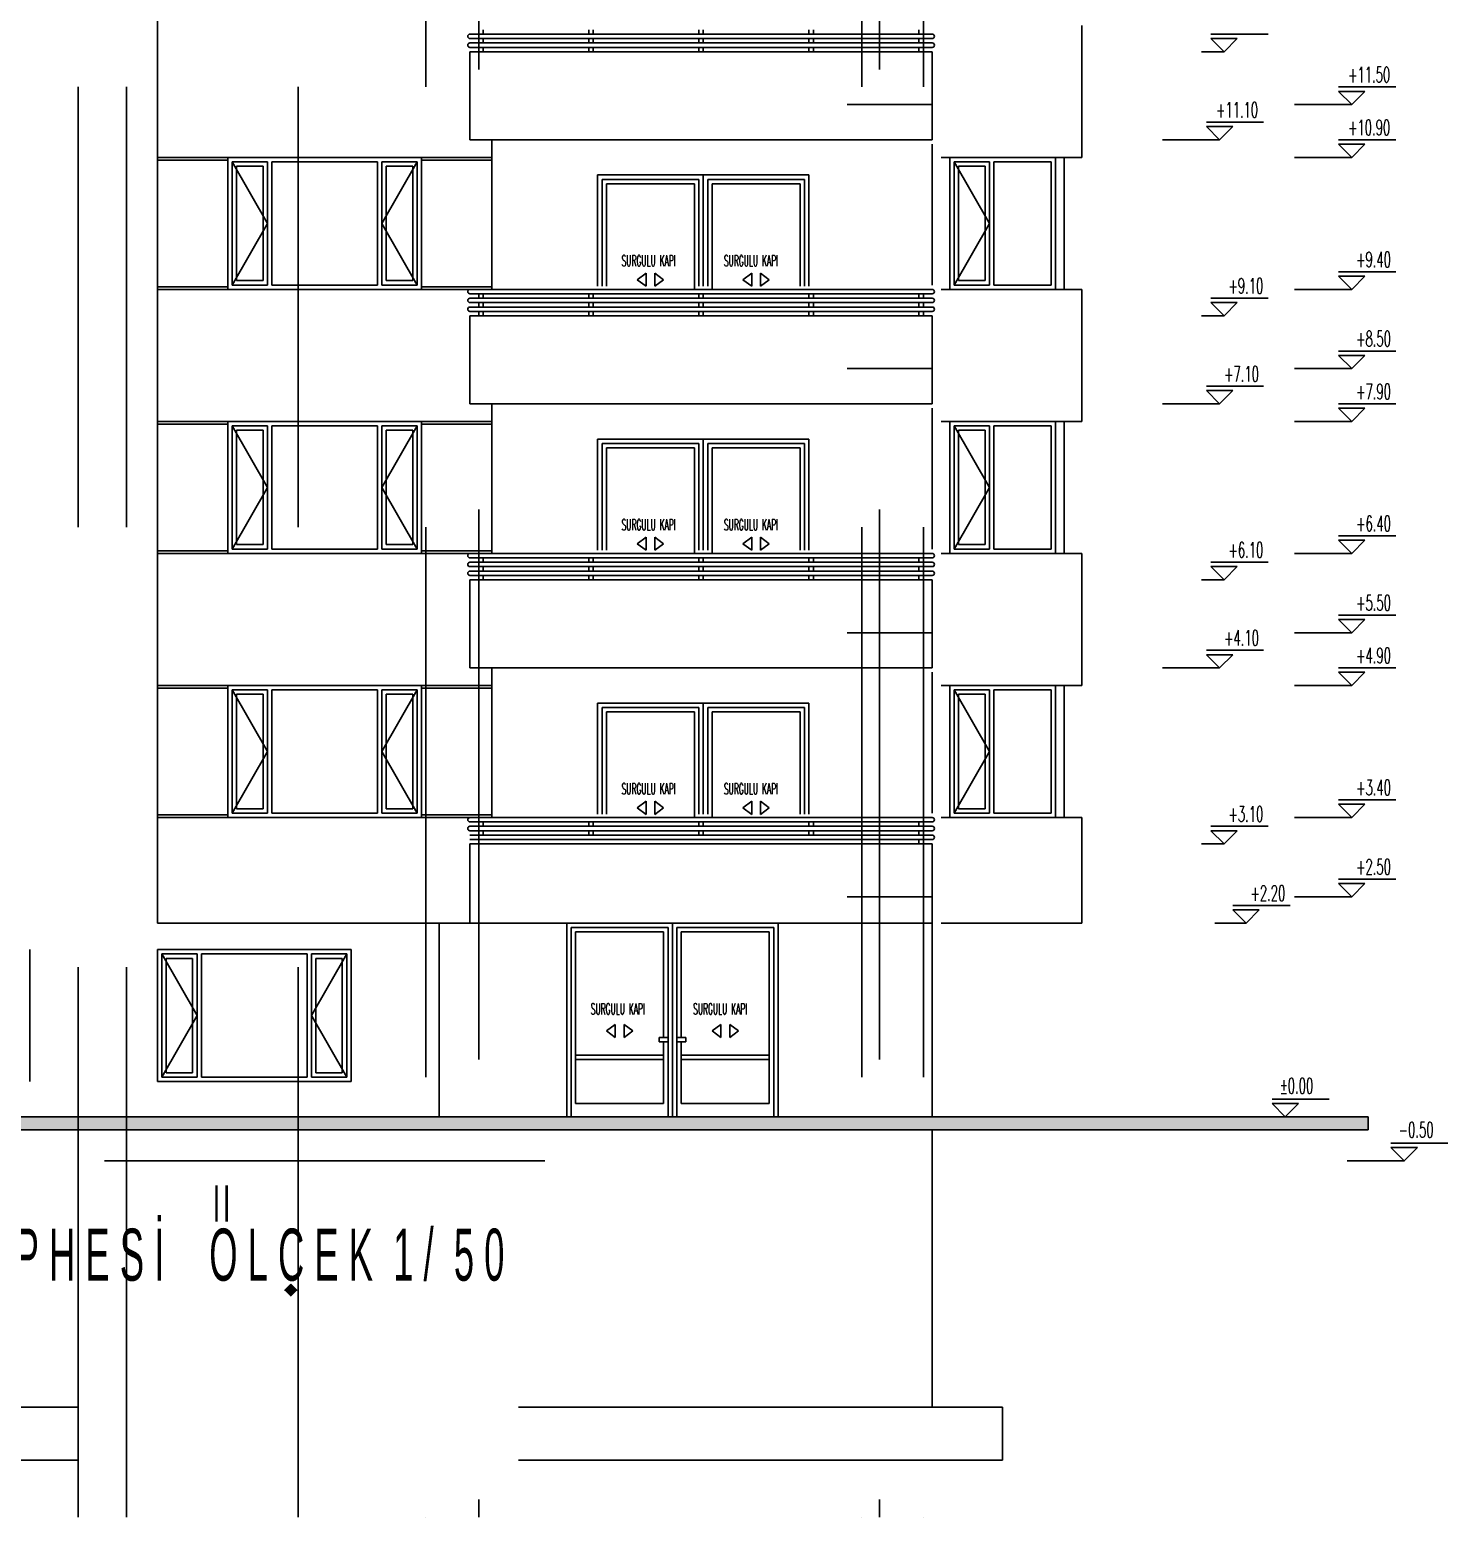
# Model space of a CAD drawing. Extents: x 78 to 306, y -397 to 18.
# Drawn here: x 279.3661 to 279.6863, y -396.9496 to -396.6116 of the extents above; entities that cross this region are included whole.
import ezdxf

# ---------------------------------------------------------------- set-up
doc = ezdxf.new("R2010")
doc.units = 0
doc.header["$LTSCALE"] = 0.5
doc.header["$MEASUREMENT"] = 0
doc.linetypes.add('DASHDOT2', pattern=[0.5, 0.25, -0.125, 0, -0.125])
doc.linetypes.add('DOT2', pattern=[0.125, 0, -0.125])
for name, color, linetype in [('AKS', 5, 'DASHDOT2'), ('IZDUSUM', 2, 'DOT2'), ('KAPI', 1, 'CONTINUOUS'), ('KOLON', 4, 'CONTINUOUS'), ('MERDIVEN', 3, 'CONTINUOUS'), ('OLCU', 31, 'CONTINUOUS'), ('TARAMA', 8, 'CONTINUOUS'), ('TEFRIS', 11, 'CONTINUOUS')]:
    doc.layers.add(name, color=color, linetype=linetype)
doc.styles.add('MİMARİ YAZI', font='arial.ttf')
doc.styles.add('OLCU', font='romans.shx', dxfattribs={"width": 0.6, "height": 0.125})

msp = doc.modelspace()

# ---------------------------------------------------------------- hatches: boundary and pattern name
at = {"layer": 'KAPI', "ltscale": 1.4}
h = msp.add_hatch(color=256, dxfattribs=at)
h.dxf.hatch_style = 1
h.paths.add_polyline_path([(279.42544, -396.89941), (279.42686, -396.898), (279.42544, -396.89658), (279.42403, -396.898)])
at = {"layer": 'TEFRIS', "ltscale": 1.4}
msp.add_hatch(color=256, dxfattribs=at).paths.add_polyline_path([(279.67014, -396.85856), (279.08414, -396.85856), (279.08414, -396.86156), (279.67014, -396.86156)])

# ---------------------------------------------------------------- linework, layer by layer
at = {"layer": 'AKS'}
for p, q in [((279.37714, -396.94956), (279.37714, -396.29556)), ((279.42714, -396.94956), (279.42714, -396.29556)), ((279.46814, -396.29556), (279.46814, -396.94956)), ((279.55914, -396.29556), (279.55914, -396.94956)), ((279.38814, -396.94956), (279.38814, -396.29956)), ((279.45614, -396.29956), (279.45614, -396.94956)), ((279.55514, -396.29956), (279.55514, -396.94956)), ((279.56914, -396.29956), (279.56914, -396.94956))]:
    msp.add_line(p, q, dxfattribs=at)
at = {"layer": 'IZDUSUM', "ltscale": 0.5}
for p, q in [((279.55185, -396.62856), (279.57114, -396.62856)), ((279.41214, -396.64156), (279.42014, -396.65556)), ((279.45414, -396.64156), (279.44614, -396.65556)), ((279.57614, -396.64156), (279.58414, -396.65556)), ((279.42014, -396.65556), (279.41214, -396.66956)), ((279.44614, -396.65556), (279.45414, -396.66956)), ((279.58414, -396.65556), (279.57614, -396.66956)), ((279.55185, -396.68856), (279.57114, -396.68856)), ((279.41214, -396.70156), (279.42014, -396.71556)), ((279.45414, -396.70156), (279.44614, -396.71556)), ((279.57614, -396.70156), (279.58414, -396.71556)), ((279.42014, -396.71556), (279.41214, -396.72956)), ((279.44614, -396.71556), (279.45414, -396.72956)), ((279.58414, -396.71556), (279.57614, -396.72956)), ((279.55185, -396.74856), (279.57114, -396.74856)), ((279.41214, -396.76156), (279.42014, -396.77556)), ((279.45414, -396.76156), (279.44614, -396.77556)), ((279.57614, -396.76156), (279.58414, -396.77556)), ((279.42014, -396.77556), (279.41214, -396.78956)), ((279.44614, -396.77556), (279.45414, -396.78956)), ((279.58414, -396.77556), (279.57614, -396.78956)), ((279.55185, -396.80856), (279.57114, -396.80856)), ((279.39614, -396.82156), (279.40414, -396.83556)), ((279.43814, -396.82156), (279.43014, -396.83556)), ((279.40414, -396.83556), (279.39614, -396.84956)), ((279.43014, -396.83556), (279.43814, -396.84956)), ((279.57114, -396.86156), (279.57114, -396.92456)), ((279.18314, -396.86856), (279.57114, -396.86856)), ((279.57714, -396.92456), (279.17714, -396.92456)), ((279.57714, -396.92456), (279.58714, -396.92456)), ((279.58714, -396.92456), (279.58714, -396.93656)), ((279.57714, -396.93656), (279.17714, -396.93656)), ((279.57714, -396.93656), (279.58714, -396.93656))]:
    msp.add_line(p, q, dxfattribs=at)
at = {"layer": 'KAPI', "ltscale": 1.4}
for p, q in [((279.46614, -396.61256), (279.57114, -396.61256)), ((279.46814, -396.61256), (279.46814, -396.61156)), ((279.46914, -396.61156), (279.46914, -396.61256)), ((279.49314, -396.61156), (279.49314, -396.61256)), ((279.49414, -396.61256), (279.49414, -396.61156)), ((279.51814, -396.61256), (279.51814, -396.61156)), ((279.51914, -396.61156), (279.51914, -396.61256)), ((279.54314, -396.61256), (279.54314, -396.61156)), ((279.54414, -396.61156), (279.54414, -396.61256)), ((279.56814, -396.61156), (279.56814, -396.61256)), ((279.56914, -396.61256), (279.56914, -396.61156)), ((279.60514, -396.61056), (279.60514, -396.64056)), ((279.46614, -396.61356), (279.57114, -396.61356)), ((279.46614, -396.61456), (279.57114, -396.61456)), ((279.46614, -396.61556), (279.57114, -396.61556)), ((279.46814, -396.61456), (279.46814, -396.61356)), ((279.46814, -396.61656), (279.46814, -396.61556)), ((279.46914, -396.61356), (279.46914, -396.61456)), ((279.46914, -396.61556), (279.46914, -396.61656)), ((279.49314, -396.61356), (279.49314, -396.61456)), ((279.49314, -396.61556), (279.49314, -396.61656)), ((279.49414, -396.61456), (279.49414, -396.61356)), ((279.49414, -396.61656), (279.49414, -396.61556)), ((279.51814, -396.61456), (279.51814, -396.61356)), ((279.51814, -396.61656), (279.51814, -396.61556)), ((279.51914, -396.61356), (279.51914, -396.61456)), ((279.51914, -396.61556), (279.51914, -396.61656)), ((279.54314, -396.61456), (279.54314, -396.61356)), ((279.54314, -396.61656), (279.54314, -396.61556)), ((279.54414, -396.61356), (279.54414, -396.61456)), ((279.54414, -396.61556), (279.54414, -396.61656)), ((279.56814, -396.61356), (279.56814, -396.61456)), ((279.56814, -396.61556), (279.56814, -396.61656)), ((279.56914, -396.61456), (279.56914, -396.61356)), ((279.56914, -396.61656), (279.56914, -396.61556)), ((279.41214, -396.64156), (279.42014, -396.64156)), ((279.41214, -396.66956), (279.41214, -396.64156)), ((279.41314, -396.64256), (279.41914, -396.64256)), ((279.41314, -396.66856), (279.41314, -396.64256)), ((279.41914, -396.64256), (279.41914, -396.66856)), ((279.42014, -396.64156), (279.42014, -396.66956)), ((279.42114, -396.64156), (279.43214, -396.64156)), ((279.42114, -396.64156), (279.42114, -396.66956)), ((279.44514, -396.64156), (279.43214, -396.64156)), ((279.44514, -396.64156), (279.44514, -396.66956)), ((279.45414, -396.64156), (279.44614, -396.64156)), ((279.44614, -396.64156), (279.44614, -396.66956)), ((279.45314, -396.64256), (279.44714, -396.64256)), ((279.44714, -396.64256), (279.44714, -396.66856)), ((279.45314, -396.66856), (279.45314, -396.64256)), ((279.45414, -396.66956), (279.45414, -396.64156)), ((279.60514, -396.64056), (279.57314, -396.64056)), ((279.57514, -396.64056), (279.57514, -396.67056)), ((279.57614, -396.64156), (279.58414, -396.64156)), ((279.57614, -396.66956), (279.57614, -396.64156)), ((279.57714, -396.64256), (279.58314, -396.64256)), ((279.57714, -396.66856), (279.57714, -396.64256)), ((279.58314, -396.64256), (279.58314, -396.66856)), ((279.58414, -396.64156), (279.58414, -396.66956)), ((279.58514, -396.64156), (279.59814, -396.64156)), ((279.58514, -396.66956), (279.58514, -396.64156)), ((279.59814, -396.64156), (279.59814, -396.66956)), ((279.59914, -396.67056), (279.59914, -396.64056)), ((279.60114, -396.67056), (279.60114, -396.64056)), ((279.42014, -396.66956), (279.41214, -396.66956)), ((279.41914, -396.66856), (279.41314, -396.66856)), ((279.42114, -396.66956), (279.43214, -396.66956)), ((279.44514, -396.66956), (279.43214, -396.66956)), ((279.44614, -396.66956), (279.45414, -396.66956)), ((279.44714, -396.66856), (279.45314, -396.66856)), ((279.58414, -396.66956), (279.57614, -396.66956)), ((279.58314, -396.66856), (279.57714, -396.66856)), ((279.59814, -396.66956), (279.58514, -396.66956)), ((279.46614, -396.67056), (279.57114, -396.67056)), ((279.46614, -396.67156), (279.57114, -396.67156)), ((279.46614, -396.67256), (279.57114, -396.67256)), ((279.46814, -396.67256), (279.46814, -396.67156)), ((279.46914, -396.67156), (279.46914, -396.67256)), ((279.49314, -396.67156), (279.49314, -396.67256)), ((279.49414, -396.67256), (279.49414, -396.67156)), ((279.51814, -396.67256), (279.51814, -396.67156)), ((279.51914, -396.67156), (279.51914, -396.67256)), ((279.54314, -396.67256), (279.54314, -396.67156)), ((279.54414, -396.67156), (279.54414, -396.67256)), ((279.56814, -396.67156), (279.56814, -396.67256)), ((279.56914, -396.67256), (279.56914, -396.67156)), ((279.60514, -396.67056), (279.57314, -396.67056)), ((279.60514, -396.67056), (279.60514, -396.70056)), ((279.46614, -396.67356), (279.57114, -396.67356)), ((279.46614, -396.67456), (279.57114, -396.67456)), ((279.46614, -396.67556), (279.57114, -396.67556)), ((279.46814, -396.67456), (279.46814, -396.67356)), ((279.46814, -396.67656), (279.46814, -396.67556)), ((279.46914, -396.67356), (279.46914, -396.67456)), ((279.46914, -396.67556), (279.46914, -396.67656)), ((279.49314, -396.67356), (279.49314, -396.67456)), ((279.49314, -396.67556), (279.49314, -396.67656)), ((279.49414, -396.67456), (279.49414, -396.67356)), ((279.49414, -396.67656), (279.49414, -396.67556)), ((279.51814, -396.67456), (279.51814, -396.67356)), ((279.51814, -396.67656), (279.51814, -396.67556)), ((279.51914, -396.67356), (279.51914, -396.67456)), ((279.51914, -396.67556), (279.51914, -396.67656)), ((279.54314, -396.67456), (279.54314, -396.67356)), ((279.54314, -396.67656), (279.54314, -396.67556)), ((279.54414, -396.67356), (279.54414, -396.67456)), ((279.54414, -396.67556), (279.54414, -396.67656)), ((279.56814, -396.67356), (279.56814, -396.67456)), ((279.56814, -396.67556), (279.56814, -396.67656)), ((279.56914, -396.67456), (279.56914, -396.67356)), ((279.56914, -396.67656), (279.56914, -396.67556)), ((279.41214, -396.70156), (279.42014, -396.70156)), ((279.41214, -396.72956), (279.41214, -396.70156)), ((279.41314, -396.70256), (279.41914, -396.70256)), ((279.41314, -396.72856), (279.41314, -396.70256)), ((279.41914, -396.70256), (279.41914, -396.72856)), ((279.42014, -396.70156), (279.42014, -396.72956)), ((279.42114, -396.70156), (279.43214, -396.70156)), ((279.42114, -396.70156), (279.42114, -396.72956)), ((279.44514, -396.70156), (279.43214, -396.70156)), ((279.44514, -396.70156), (279.44514, -396.72956)), ((279.45414, -396.70156), (279.44614, -396.70156)), ((279.44614, -396.70156), (279.44614, -396.72956)), ((279.45314, -396.70256), (279.44714, -396.70256)), ((279.44714, -396.70256), (279.44714, -396.72856)), ((279.45314, -396.72856), (279.45314, -396.70256)), ((279.45414, -396.72956), (279.45414, -396.70156)), ((279.60514, -396.70056), (279.57314, -396.70056)), ((279.57514, -396.70056), (279.57514, -396.73056)), ((279.57614, -396.70156), (279.58414, -396.70156)), ((279.57614, -396.72956), (279.57614, -396.70156)), ((279.57714, -396.70256), (279.58314, -396.70256)), ((279.57714, -396.72856), (279.57714, -396.70256)), ((279.58314, -396.70256), (279.58314, -396.72856)), ((279.58414, -396.70156), (279.58414, -396.72956)), ((279.58514, -396.70156), (279.59814, -396.70156)), ((279.58514, -396.72956), (279.58514, -396.70156)), ((279.59814, -396.70156), (279.59814, -396.72956)), ((279.59914, -396.73056), (279.59914, -396.70056)), ((279.60114, -396.73056), (279.60114, -396.70056)), ((279.42014, -396.72956), (279.41214, -396.72956)), ((279.41914, -396.72856), (279.41314, -396.72856)), ((279.42114, -396.72956), (279.43214, -396.72956)), ((279.44514, -396.72956), (279.43214, -396.72956)), ((279.44614, -396.72956), (279.45414, -396.72956)), ((279.44714, -396.72856), (279.45314, -396.72856)), ((279.46614, -396.73056), (279.57114, -396.73056)), ((279.60514, -396.73056), (279.57314, -396.73056)), ((279.58414, -396.72956), (279.57614, -396.72956)), ((279.58314, -396.72856), (279.57714, -396.72856)), ((279.59814, -396.72956), (279.58514, -396.72956)), ((279.60514, -396.73056), (279.60514, -396.76056)), ((279.46614, -396.73156), (279.57114, -396.73156)), ((279.46614, -396.73256), (279.57114, -396.73256)), ((279.46614, -396.73356), (279.57114, -396.73356)), ((279.46814, -396.73256), (279.46814, -396.73156)), ((279.46814, -396.73456), (279.46814, -396.73356)), ((279.46914, -396.73156), (279.46914, -396.73256)), ((279.46914, -396.73356), (279.46914, -396.73456)), ((279.49314, -396.73156), (279.49314, -396.73256)), ((279.49314, -396.73356), (279.49314, -396.73456)), ((279.49414, -396.73256), (279.49414, -396.73156)), ((279.49414, -396.73456), (279.49414, -396.73356)), ((279.51814, -396.73256), (279.51814, -396.73156)), ((279.51814, -396.73456), (279.51814, -396.73356)), ((279.51914, -396.73156), (279.51914, -396.73256)), ((279.51914, -396.73356), (279.51914, -396.73456)), ((279.54314, -396.73256), (279.54314, -396.73156)), ((279.54314, -396.73456), (279.54314, -396.73356)), ((279.54414, -396.73156), (279.54414, -396.73256)), ((279.54414, -396.73356), (279.54414, -396.73456)), ((279.56814, -396.73156), (279.56814, -396.73256)), ((279.56814, -396.73356), (279.56814, -396.73456)), ((279.56914, -396.73256), (279.56914, -396.73156)), ((279.56914, -396.73456), (279.56914, -396.73356)), ((279.46614, -396.73456), (279.57114, -396.73456)), ((279.46614, -396.73556), (279.57114, -396.73556)), ((279.46814, -396.73656), (279.46814, -396.73556)), ((279.46914, -396.73556), (279.46914, -396.73656)), ((279.49314, -396.73556), (279.49314, -396.73656)), ((279.49414, -396.73656), (279.49414, -396.73556)), ((279.51814, -396.73656), (279.51814, -396.73556)), ((279.51914, -396.73556), (279.51914, -396.73656)), ((279.54314, -396.73656), (279.54314, -396.73556)), ((279.54414, -396.73556), (279.54414, -396.73656)), ((279.56814, -396.73556), (279.56814, -396.73656)), ((279.56914, -396.73656), (279.56914, -396.73556)), ((279.60514, -396.76056), (279.57314, -396.76056)), ((279.57514, -396.76056), (279.57514, -396.79056)), ((279.59914, -396.79056), (279.59914, -396.76056)), ((279.60114, -396.79056), (279.60114, -396.76056)), ((279.41214, -396.76156), (279.42014, -396.76156)), ((279.41214, -396.78956), (279.41214, -396.76156)), ((279.41314, -396.76256), (279.41914, -396.76256)), ((279.41314, -396.78856), (279.41314, -396.76256)), ((279.41914, -396.76256), (279.41914, -396.78856)), ((279.42014, -396.76156), (279.42014, -396.78956)), ((279.42114, -396.76156), (279.43214, -396.76156)), ((279.42114, -396.76156), (279.42114, -396.78956)), ((279.44514, -396.76156), (279.43214, -396.76156)), ((279.44514, -396.76156), (279.44514, -396.78956)), ((279.45414, -396.76156), (279.44614, -396.76156)), ((279.44614, -396.76156), (279.44614, -396.78956)), ((279.45314, -396.76256), (279.44714, -396.76256)), ((279.44714, -396.76256), (279.44714, -396.78856)), ((279.45314, -396.78856), (279.45314, -396.76256)), ((279.45414, -396.78956), (279.45414, -396.76156)), ((279.57614, -396.76156), (279.58414, -396.76156)), ((279.57614, -396.78956), (279.57614, -396.76156)), ((279.57714, -396.76256), (279.58314, -396.76256)), ((279.57714, -396.78856), (279.57714, -396.76256)), ((279.58314, -396.76256), (279.58314, -396.78856)), ((279.58414, -396.76156), (279.58414, -396.78956)), ((279.58514, -396.76156), (279.59814, -396.76156)), ((279.58514, -396.78956), (279.58514, -396.76156)), ((279.59814, -396.76156), (279.59814, -396.78956)), ((279.42014, -396.78956), (279.41214, -396.78956)), ((279.41914, -396.78856), (279.41314, -396.78856)), ((279.42114, -396.78956), (279.43214, -396.78956)), ((279.44514, -396.78956), (279.43214, -396.78956)), ((279.44614, -396.78956), (279.45414, -396.78956)), ((279.44714, -396.78856), (279.45314, -396.78856)), ((279.46614, -396.79056), (279.57114, -396.79056)), ((279.46614, -396.79156), (279.57114, -396.79156)), ((279.46814, -396.79256), (279.46814, -396.79156)), ((279.46914, -396.79156), (279.46914, -396.79256)), ((279.49314, -396.79156), (279.49314, -396.79256)), ((279.49414, -396.79256), (279.49414, -396.79156)), ((279.51814, -396.79256), (279.51814, -396.79156)), ((279.51914, -396.79156), (279.51914, -396.79256)), ((279.54314, -396.79256), (279.54314, -396.79156)), ((279.54414, -396.79156), (279.54414, -396.79256)), ((279.56814, -396.79156), (279.56814, -396.79256)), ((279.56914, -396.79256), (279.56914, -396.79156)), ((279.60514, -396.79056), (279.57314, -396.79056)), ((279.58414, -396.78956), (279.57614, -396.78956)), ((279.58314, -396.78856), (279.57714, -396.78856)), ((279.59814, -396.78956), (279.58514, -396.78956)), ((279.60514, -396.79056), (279.60514, -396.81456)), ((279.46614, -396.79256), (279.57114, -396.79256)), ((279.46614, -396.79356), (279.57114, -396.79356)), ((279.46614, -396.79456), (279.57114, -396.79456)), ((279.46814, -396.79456), (279.46814, -396.79356)), ((279.46914, -396.79356), (279.46914, -396.79456)), ((279.49314, -396.79356), (279.49314, -396.79456)), ((279.49414, -396.79456), (279.49414, -396.79356)), ((279.51814, -396.79456), (279.51814, -396.79356)), ((279.51914, -396.79356), (279.51914, -396.79456)), ((279.54314, -396.79456), (279.54314, -396.79356)), ((279.54414, -396.79356), (279.54414, -396.79456)), ((279.56814, -396.79356), (279.56814, -396.79456)), ((279.56914, -396.79456), (279.56914, -396.79356)), ((279.46614, -396.79556), (279.57114, -396.79556)), ((279.56814, -396.79556), (279.56814, -396.79656)), ((279.56914, -396.79656), (279.56914, -396.79556)), ((279.60514, -396.81456), (279.57314, -396.81456)), ((279.36614, -396.82056), (279.36614, -396.85056)), ((279.39614, -396.82156), (279.40414, -396.82156)), ((279.39614, -396.84956), (279.39614, -396.82156)), ((279.40414, -396.82156), (279.40414, -396.84956)), ((279.40514, -396.82156), (279.42414, -396.82156)), ((279.40514, -396.82156), (279.40514, -396.84956)), ((279.42914, -396.82156), (279.42414, -396.82156)), ((279.42914, -396.82156), (279.42914, -396.84956)), ((279.43814, -396.82156), (279.43014, -396.82156)), ((279.43014, -396.82156), (279.43014, -396.84956)), ((279.43814, -396.84956), (279.43814, -396.82156)), ((279.39714, -396.82256), (279.40314, -396.82256)), ((279.39714, -396.84856), (279.39714, -396.82256)), ((279.40314, -396.82256), (279.40314, -396.84856)), ((279.43714, -396.82256), (279.43114, -396.82256)), ((279.43114, -396.82256), (279.43114, -396.84856)), ((279.43714, -396.84856), (279.43714, -396.82256)), ((279.40314, -396.84856), (279.39714, -396.84856)), ((279.43114, -396.84856), (279.43714, -396.84856)), ((279.40414, -396.84956), (279.39614, -396.84956)), ((279.40514, -396.84956), (279.42414, -396.84956)), ((279.42914, -396.84956), (279.42414, -396.84956)), ((279.43014, -396.84956), (279.43814, -396.84956))]:
    msp.add_line(p, q, dxfattribs=at)
at = {"layer": 'KAPI'}
for p, q in [((279.49614, -396.6698), (279.49614, -396.64556)), ((279.49614, -396.64556), (279.51814, -396.64556)), ((279.51814, -396.64556), (279.51814, -396.6698)), ((279.51914, -396.6698), (279.51914, -396.64456)), ((279.51914, -396.6698), (279.51914, -396.64456)), ((279.54214, -396.64556), (279.52014, -396.64556)), ((279.52014, -396.64556), (279.52014, -396.6698)), ((279.54214, -396.6698), (279.54214, -396.64556)), ((279.51714, -396.64656), (279.49714, -396.64656)), ((279.49714, -396.64656), (279.49714, -396.6698)), ((279.51714, -396.67056), (279.51714, -396.64656)), ((279.52114, -396.64656), (279.54114, -396.64656)), ((279.52114, -396.67056), (279.52114, -396.64656)), ((279.54114, -396.64656), (279.54114, -396.6698)), ((279.49614, -396.7298), (279.49614, -396.70556)), ((279.49614, -396.70556), (279.51814, -396.70556)), ((279.51714, -396.70656), (279.49714, -396.70656)), ((279.49714, -396.70656), (279.49714, -396.7298)), ((279.51714, -396.73056), (279.51714, -396.70656)), ((279.51814, -396.70556), (279.51814, -396.7298)), ((279.51914, -396.7298), (279.51914, -396.70456)), ((279.51914, -396.7298), (279.51914, -396.70456)), ((279.54214, -396.70556), (279.52014, -396.70556)), ((279.52014, -396.70556), (279.52014, -396.7298)), ((279.52114, -396.70656), (279.54114, -396.70656)), ((279.52114, -396.73056), (279.52114, -396.70656)), ((279.54114, -396.70656), (279.54114, -396.7298)), ((279.54214, -396.7298), (279.54214, -396.70556)), ((279.51914, -396.7898), (279.51914, -396.76456)), ((279.51914, -396.7898), (279.51914, -396.76456)), ((279.49614, -396.7898), (279.49614, -396.76556)), ((279.49614, -396.76556), (279.51814, -396.76556)), ((279.51714, -396.76656), (279.49714, -396.76656)), ((279.49714, -396.76656), (279.49714, -396.7898)), ((279.51714, -396.79056), (279.51714, -396.76656)), ((279.51814, -396.76556), (279.51814, -396.7898)), ((279.54214, -396.76556), (279.52014, -396.76556)), ((279.52014, -396.76556), (279.52014, -396.7898)), ((279.52114, -396.76656), (279.54114, -396.76656)), ((279.52114, -396.79056), (279.52114, -396.76656)), ((279.54114, -396.76656), (279.54114, -396.7898)), ((279.54214, -396.7898), (279.54214, -396.76556)), ((279.48814, -396.81456), (279.51214, -396.81456)), ((279.51214, -396.85856), (279.51214, -396.81456)), ((279.53614, -396.81456), (279.51214, -396.81456)), ((279.51214, -396.85856), (279.51214, -396.81456)), ((279.48914, -396.85856), (279.48914, -396.81556)), ((279.48914, -396.81556), (279.51114, -396.81556)), ((279.51014, -396.81656), (279.49014, -396.81656)), ((279.49014, -396.81656), (279.49014, -396.85556)), ((279.51014, -396.84056), (279.51014, -396.81656)), ((279.51114, -396.81556), (279.51114, -396.85856)), ((279.53514, -396.81556), (279.51314, -396.81556)), ((279.51314, -396.81556), (279.51314, -396.85856)), ((279.51414, -396.81656), (279.53414, -396.81656)), ((279.51414, -396.84056), (279.51414, -396.81656)), ((279.53414, -396.81656), (279.53414, -396.85556)), ((279.53514, -396.85856), (279.53514, -396.81556)), ((279.39514, -396.85056), (279.39514, -396.82056)), ((279.43914, -396.82056), (279.39514, -396.82056)), ((279.43914, -396.85056), (279.43914, -396.82056)), ((279.51114, -396.84056), (279.50914, -396.84056)), ((279.50914, -396.84056), (279.50914, -396.84156)), ((279.50914, -396.84156), (279.51114, -396.84156)), ((279.51014, -396.85556), (279.51014, -396.84156)), ((279.51114, -396.84156), (279.51114, -396.84056)), ((279.51314, -396.84056), (279.51514, -396.84056)), ((279.51314, -396.84156), (279.51314, -396.84056)), ((279.51514, -396.84156), (279.51314, -396.84156)), ((279.51414, -396.85556), (279.51414, -396.84156)), ((279.51514, -396.84056), (279.51514, -396.84156)), ((279.49014, -396.84456), (279.51014, -396.84456)), ((279.49014, -396.84556), (279.51014, -396.84556)), ((279.53414, -396.84456), (279.51414, -396.84456)), ((279.53414, -396.84556), (279.51414, -396.84556)), ((279.43914, -396.85056), (279.39514, -396.85056)), ((279.49014, -396.85556), (279.51014, -396.85556)), ((279.53414, -396.85556), (279.51414, -396.85556)), ((279.42403, -396.898), (279.42544, -396.89658)), ((279.42544, -396.89658), (279.42686, -396.898))]:
    msp.add_line(p, q, dxfattribs=at)
at = {"layer": 'KAPI', "ltscale": 1.4}
for centre, start, end in [((279.46614, -396.61306), 90, 270), ((279.57114, -396.61306), 270, 90), ((279.46614, -396.61506), 90, 270), ((279.57114, -396.61506), 270, 90), ((279.46614, -396.67106), 90, 270), ((279.46614, -396.67306), 90, 270), ((279.57114, -396.67106), 270, 90), ((279.57114, -396.67306), 270, 90), ((279.46614, -396.67506), 90, 270), ((279.57114, -396.67506), 270, 90), ((279.46614, -396.73106), 90, 270), ((279.57114, -396.73106), 270, 90), ((279.46614, -396.73306), 90, 270), ((279.57114, -396.73306), 270, 90), ((279.46614, -396.73506), 90, 270), ((279.57114, -396.73506), 270, 90), ((279.46614, -396.79106), 90, 270), ((279.57114, -396.79106), 270, 90), ((279.46614, -396.79306), 90, 270), ((279.57114, -396.79306), 270, 90), ((279.57114, -396.79506), 270, 90)]:
    msp.add_arc(centre, 0.0005, start, end, dxfattribs=at)
at = {"layer": 'KOLON'}
for p, q in [((279.39514, -396.81456), (279.39514, -396.49256)), ((279.46614, -396.61656), (279.57114, -396.61656)), ((279.46614, -396.63656), (279.46614, -396.61656)), ((279.57114, -396.61656), (279.57114, -396.63656)), ((279.46614, -396.63656), (279.57114, -396.63656)), ((279.47114, -396.67056), (279.47114, -396.63656)), ((279.41114, -396.67056), (279.41114, -396.64056)), ((279.41114, -396.64056), (279.45514, -396.64056)), ((279.45514, -396.67056), (279.45514, -396.64056)), ((279.41114, -396.67056), (279.45514, -396.67056)), ((279.46614, -396.67656), (279.57114, -396.67656)), ((279.46614, -396.69656), (279.46614, -396.67656)), ((279.57114, -396.67656), (279.57114, -396.69656)), ((279.46614, -396.69656), (279.57114, -396.69656)), ((279.47114, -396.73056), (279.47114, -396.69656)), ((279.41114, -396.73056), (279.41114, -396.70056)), ((279.41114, -396.70056), (279.45514, -396.70056)), ((279.45514, -396.73056), (279.45514, -396.70056)), ((279.41114, -396.73056), (279.45514, -396.73056)), ((279.46614, -396.73656), (279.57114, -396.73656)), ((279.46614, -396.75656), (279.46614, -396.73656)), ((279.57114, -396.73656), (279.57114, -396.75656)), ((279.46614, -396.75656), (279.57114, -396.75656)), ((279.47114, -396.79056), (279.47114, -396.75656)), ((279.41114, -396.79056), (279.41114, -396.76056)), ((279.41114, -396.76056), (279.45514, -396.76056)), ((279.45514, -396.79056), (279.45514, -396.76056)), ((279.41114, -396.79056), (279.45514, -396.79056)), ((279.46614, -396.79656), (279.57114, -396.79656)), ((279.46614, -396.81456), (279.46614, -396.79656)), ((279.57114, -396.79656), (279.57114, -396.81456)), ((279.46614, -396.81456), (279.39514, -396.81456)), ((279.46614, -396.81456), (279.57114, -396.81456))]:
    msp.add_line(p, q, dxfattribs=at)
at = {"layer": 'MERDIVEN', "ltscale": 1.4}
for p, q in [((279.50414, -396.66835), (279.50614, -396.66685)), ((279.50414, -396.66835), (279.50614, -396.66985)), ((279.50614, -396.66685), (279.50614, -396.66985)), ((279.50814, -396.66685), (279.50814, -396.66985)), ((279.51014, -396.66835), (279.50814, -396.66685)), ((279.51014, -396.66835), (279.50814, -396.66985)), ((279.52814, -396.66835), (279.53014, -396.66685)), ((279.52814, -396.66835), (279.53014, -396.66985)), ((279.53014, -396.66685), (279.53014, -396.66985)), ((279.53214, -396.66685), (279.53214, -396.66985)), ((279.53414, -396.66835), (279.53214, -396.66685)), ((279.53414, -396.66835), (279.53214, -396.66985)), ((279.50414, -396.72835), (279.50614, -396.72685)), ((279.50614, -396.72685), (279.50614, -396.72985)), ((279.50814, -396.72685), (279.50814, -396.72985)), ((279.51014, -396.72835), (279.50814, -396.72685)), ((279.52814, -396.72835), (279.53014, -396.72685)), ((279.53014, -396.72685), (279.53014, -396.72985)), ((279.53214, -396.72685), (279.53214, -396.72985)), ((279.53414, -396.72835), (279.53214, -396.72685)), ((279.50414, -396.72835), (279.50614, -396.72985)), ((279.51014, -396.72835), (279.50814, -396.72985)), ((279.52814, -396.72835), (279.53014, -396.72985)), ((279.53414, -396.72835), (279.53214, -396.72985)), ((279.50414, -396.78835), (279.50614, -396.78685)), ((279.50614, -396.78685), (279.50614, -396.78985)), ((279.50814, -396.78685), (279.50814, -396.78985)), ((279.51014, -396.78835), (279.50814, -396.78685)), ((279.52814, -396.78835), (279.53014, -396.78685)), ((279.53014, -396.78685), (279.53014, -396.78985)), ((279.53214, -396.78685), (279.53214, -396.78985)), ((279.53414, -396.78835), (279.53214, -396.78685)), ((279.50414, -396.78835), (279.50614, -396.78985)), ((279.51014, -396.78835), (279.50814, -396.78985)), ((279.52814, -396.78835), (279.53014, -396.78985)), ((279.53414, -396.78835), (279.53214, -396.78985)), ((279.49714, -396.83906), (279.49914, -396.83756)), ((279.49914, -396.83756), (279.49914, -396.84056)), ((279.50114, -396.83756), (279.50114, -396.84056)), ((279.50314, -396.83906), (279.50114, -396.83756)), ((279.52114, -396.83906), (279.52314, -396.83756)), ((279.52314, -396.83756), (279.52314, -396.84056)), ((279.52514, -396.83756), (279.52514, -396.84056)), ((279.52714, -396.83906), (279.52514, -396.83756)), ((279.49714, -396.83906), (279.49914, -396.84056)), ((279.50314, -396.83906), (279.50114, -396.84056)), ((279.52114, -396.83906), (279.52314, -396.84056)), ((279.52714, -396.83906), (279.52514, -396.84056))]:
    msp.add_line(p, q, dxfattribs=at)
at = {"layer": 'OLCU'}
for p, q in [((279.63443, -396.61256), (279.64743, -396.61256)), ((279.63743, -396.61656), (279.63443, -396.61356)), ((279.63443, -396.61356), (279.64043, -396.61356)), ((279.63743, -396.61656), (279.64043, -396.61356)), ((279.63235, -396.61656), (279.63743, -396.61656)), ((279.66343, -396.62456), (279.67643, -396.62456)), ((279.66643, -396.62856), (279.66343, -396.62556)), ((279.66343, -396.62556), (279.66943, -396.62556)), ((279.66643, -396.62856), (279.66943, -396.62556)), ((279.65343, -396.62856), (279.66643, -396.62856)), ((279.63343, -396.63256), (279.64643, -396.63256)), ((279.63643, -396.63656), (279.63343, -396.63356)), ((279.63343, -396.63356), (279.63943, -396.63356)), ((279.63643, -396.63656), (279.63943, -396.63356)), ((279.57114, -396.66956), (279.57114, -396.63756)), ((279.62343, -396.63656), (279.63643, -396.63656)), ((279.66343, -396.63656), (279.67643, -396.63656)), ((279.66643, -396.64056), (279.66343, -396.63756)), ((279.66343, -396.63756), (279.66943, -396.63756)), ((279.66643, -396.64056), (279.66943, -396.63756)), ((279.65343, -396.64056), (279.66643, -396.64056)), ((279.49514, -396.6698), (279.49514, -396.64456)), ((279.49514, -396.64456), (279.51914, -396.64456)), ((279.54314, -396.64456), (279.51914, -396.64456)), ((279.54314, -396.6698), (279.54314, -396.64456)), ((279.54314, -396.6698), (279.54314, -396.64456)), ((279.66343, -396.66656), (279.67643, -396.66656)), ((279.66643, -396.67056), (279.66343, -396.66756)), ((279.66343, -396.66756), (279.66943, -396.66756)), ((279.66643, -396.67056), (279.66943, -396.66756)), ((279.63443, -396.67256), (279.64743, -396.67256)), ((279.65343, -396.67056), (279.66643, -396.67056)), ((279.63235, -396.67656), (279.63743, -396.67656)), ((279.63743, -396.67656), (279.63443, -396.67356)), ((279.63443, -396.67356), (279.64043, -396.67356)), ((279.63743, -396.67656), (279.64043, -396.67356)), ((279.66343, -396.68456), (279.67643, -396.68456)), ((279.66643, -396.68856), (279.66343, -396.68556)), ((279.66343, -396.68556), (279.66943, -396.68556)), ((279.66643, -396.68856), (279.66943, -396.68556)), ((279.65343, -396.68856), (279.66643, -396.68856)), ((279.63343, -396.69256), (279.64643, -396.69256)), ((279.63643, -396.69656), (279.63343, -396.69356)), ((279.63343, -396.69356), (279.63943, -396.69356)), ((279.63643, -396.69656), (279.63943, -396.69356)), ((279.62343, -396.69656), (279.63643, -396.69656)), ((279.66343, -396.69656), (279.67643, -396.69656)), ((279.57114, -396.72956), (279.57114, -396.69756)), ((279.66643, -396.70056), (279.66343, -396.69756)), ((279.66343, -396.69756), (279.66943, -396.69756)), ((279.66643, -396.70056), (279.66943, -396.69756)), ((279.65343, -396.70056), (279.66643, -396.70056)), ((279.49514, -396.7298), (279.49514, -396.70456)), ((279.49514, -396.70456), (279.51914, -396.70456)), ((279.54314, -396.70456), (279.51914, -396.70456)), ((279.54314, -396.7298), (279.54314, -396.70456)), ((279.54314, -396.7298), (279.54314, -396.70456)), ((279.66343, -396.72656), (279.67643, -396.72656)), ((279.65343, -396.73056), (279.66643, -396.73056)), ((279.66643, -396.73056), (279.66343, -396.72756)), ((279.66343, -396.72756), (279.66943, -396.72756)), ((279.66643, -396.73056), (279.66943, -396.72756)), ((279.63443, -396.73256), (279.64743, -396.73256)), ((279.63743, -396.73656), (279.63443, -396.73356)), ((279.63443, -396.73356), (279.64043, -396.73356)), ((279.63743, -396.73656), (279.64043, -396.73356)), ((279.63235, -396.73656), (279.63743, -396.73656)), ((279.66343, -396.74456), (279.67643, -396.74456)), ((279.66643, -396.74856), (279.66343, -396.74556)), ((279.66343, -396.74556), (279.66943, -396.74556)), ((279.66643, -396.74856), (279.66943, -396.74556)), ((279.65343, -396.74856), (279.66643, -396.74856)), ((279.63343, -396.75256), (279.64643, -396.75256)), ((279.63643, -396.75656), (279.63343, -396.75356)), ((279.63343, -396.75356), (279.63943, -396.75356)), ((279.63643, -396.75656), (279.63943, -396.75356)), ((279.57114, -396.78956), (279.57114, -396.75756)), ((279.62343, -396.75656), (279.63643, -396.75656)), ((279.66343, -396.75656), (279.67643, -396.75656)), ((279.66643, -396.76056), (279.66343, -396.75756)), ((279.66343, -396.75756), (279.66943, -396.75756)), ((279.66643, -396.76056), (279.66943, -396.75756)), ((279.65343, -396.76056), (279.66643, -396.76056)), ((279.49514, -396.7898), (279.49514, -396.76456)), ((279.49514, -396.76456), (279.51914, -396.76456)), ((279.54314, -396.76456), (279.51914, -396.76456)), ((279.54314, -396.7898), (279.54314, -396.76456)), ((279.54314, -396.7898), (279.54314, -396.76456)), ((279.66343, -396.78656), (279.67643, -396.78656)), ((279.66643, -396.79056), (279.66343, -396.78756)), ((279.66343, -396.78756), (279.66943, -396.78756)), ((279.66643, -396.79056), (279.66943, -396.78756)), ((279.65343, -396.79056), (279.66643, -396.79056)), ((279.63443, -396.79256), (279.64743, -396.79256)), ((279.63743, -396.79656), (279.63443, -396.79356)), ((279.63443, -396.79356), (279.64043, -396.79356)), ((279.63743, -396.79656), (279.64043, -396.79356)), ((279.63235, -396.79656), (279.63743, -396.79656)), ((279.66343, -396.80456), (279.67643, -396.80456)), ((279.65343, -396.80856), (279.66643, -396.80856)), ((279.66643, -396.80856), (279.66343, -396.80556)), ((279.66343, -396.80556), (279.66943, -396.80556)), ((279.66643, -396.80856), (279.66943, -396.80556)), ((279.63943, -396.81056), (279.65243, -396.81056)), ((279.64243, -396.81456), (279.63943, -396.81156)), ((279.63943, -396.81156), (279.64543, -396.81156)), ((279.64243, -396.81456), (279.64543, -396.81156)), ((279.45914, -396.85856), (279.45914, -396.81456)), ((279.48814, -396.85856), (279.48814, -396.81456)), ((279.53614, -396.85856), (279.53614, -396.81456)), ((279.53614, -396.85856), (279.53614, -396.81456)), ((279.57114, -396.85856), (279.57114, -396.81456)), ((279.63535, -396.81456), (279.64243, -396.81456)), ((279.64835, -396.85456), (279.66135, -396.85456)), ((279.65135, -396.85856), (279.64835, -396.85556)), ((279.64835, -396.85556), (279.65435, -396.85556)), ((279.65135, -396.85856), (279.65435, -396.85556)), ((279.67535, -396.86456), (279.68835, -396.86456)), ((279.67835, -396.86856), (279.67535, -396.86556)), ((279.67535, -396.86556), (279.68135, -396.86556)), ((279.67835, -396.86856), (279.68135, -396.86556)), ((279.66543, -396.86856), (279.67843, -396.86856))]:
    msp.add_line(p, q, dxfattribs=at)
at = {"layer": 'TARAMA', "ltscale": 1.4}
for p, q in [((279.41114, -396.64056), (279.39514, -396.64056)), ((279.41114, -396.64116), (279.39514, -396.64116)), ((279.45514, -396.64056), (279.47114, -396.64056)), ((279.45514, -396.64116), (279.47114, -396.64116)), ((279.41114, -396.66996), (279.39514, -396.66996)), ((279.45514, -396.66996), (279.47114, -396.66996)), ((279.41114, -396.67056), (279.39514, -396.67056)), ((279.45514, -396.67056), (279.47114, -396.67056)), ((279.41114, -396.70056), (279.39514, -396.70056)), ((279.41114, -396.70116), (279.39514, -396.70116)), ((279.45514, -396.70056), (279.47114, -396.70056)), ((279.45514, -396.70116), (279.47114, -396.70116)), ((279.41114, -396.72996), (279.39514, -396.72996)), ((279.41114, -396.73056), (279.39514, -396.73056)), ((279.45514, -396.72996), (279.47114, -396.72996)), ((279.45514, -396.73056), (279.47114, -396.73056)), ((279.41114, -396.76056), (279.39514, -396.76056)), ((279.41114, -396.76116), (279.39514, -396.76116)), ((279.45514, -396.76056), (279.47114, -396.76056)), ((279.45514, -396.76116), (279.47114, -396.76116)), ((279.41114, -396.78996), (279.39514, -396.78996)), ((279.41114, -396.79056), (279.39514, -396.79056)), ((279.45514, -396.78996), (279.47114, -396.78996)), ((279.45514, -396.79056), (279.47114, -396.79056))]:
    msp.add_line(p, q, dxfattribs=at)
at = {"layer": 'TEFRIS', "ltscale": 1.4}
for p, q in [((279.67014, -396.85856), (279.08414, -396.85856)), ((279.67014, -396.86156), (279.67014, -396.85856)), ((279.67014, -396.86156), (279.08414, -396.86156))]:
    msp.add_line(p, q, dxfattribs=at)

# ---------------------------------------------------------------- texts
at = {"layer": 'KAPI', "width": 0.5}
for s, height, style, p in [('SURGULU KAPI', 0.0025, 'OLCU', (279.50058, -396.66529)), ('SURGULU KAPI', 0.0025, 'OLCU', (279.52383, -396.66529)), ('SURGULU KAPI', 0.0025, 'OLCU', (279.50058, -396.72529)), ('SURGULU KAPI', 0.0025, 'OLCU', (279.52383, -396.72529)), ('SURGULU KAPI', 0.0025, 'OLCU', (279.50058, -396.78529)), ('SURGULU KAPI', 0.0025, 'OLCU', (279.52383, -396.78529)), ('SURGULU KAPI', 0.0025, 'OLCU', (279.49358, -396.83529)), ('SURGULU KAPI', 0.0025, 'OLCU', (279.51683, -396.83529)), ('I', 0.00828, 'MİMARİ YAZI', (279.40773, -396.88243)), ('I', 0.00828, 'MİMARİ YAZI', (279.41007, -396.88243)), ('E P H E S İ', 0.01183, 'MİMARİ YAZI', (279.35492, -396.8958)), ('O L C E K  1 /  5 0', 0.01183, 'MİMARİ YAZI', (279.40692, -396.8958))]:
    msp.add_text(s, height=height, dxfattribs=dict(at, style=style)).set_placement(p)
at = {"layer": 'OLCU', "style": 'OLCU', "width": 0.55}
for s, p in [('+11.50', (279.6656, -396.62351)), ('+11.10', (279.6356, -396.63151)), ('+10.90', (279.6656, -396.63551)), ('+9.40', (279.66743, -396.66551)), ('+9.10', (279.63843, -396.67151)), ('+8.50', (279.66743, -396.68351)), ('+7.10', (279.63743, -396.69151)), ('+7.90', (279.66743, -396.69551)), ('+6.40', (279.66743, -396.72551)), ('+6.10', (279.63843, -396.73151)), ('+5.50', (279.66743, -396.74351)), ('+4.10', (279.63743, -396.75151)), ('+4.90', (279.66743, -396.75551)), ('+3.40', (279.66743, -396.78551)), ('+3.10', (279.63843, -396.79151)), ('+2.50', (279.66743, -396.80351)), ('+2.20', (279.64343, -396.80951)), ('±0.00', (279.6501, -396.85326)), ('-0.50', (279.6771, -396.86326))]:
    msp.add_text(s, height=0.0035, dxfattribs=at).set_placement(p)

doc.saveas('drawing.dxf')
